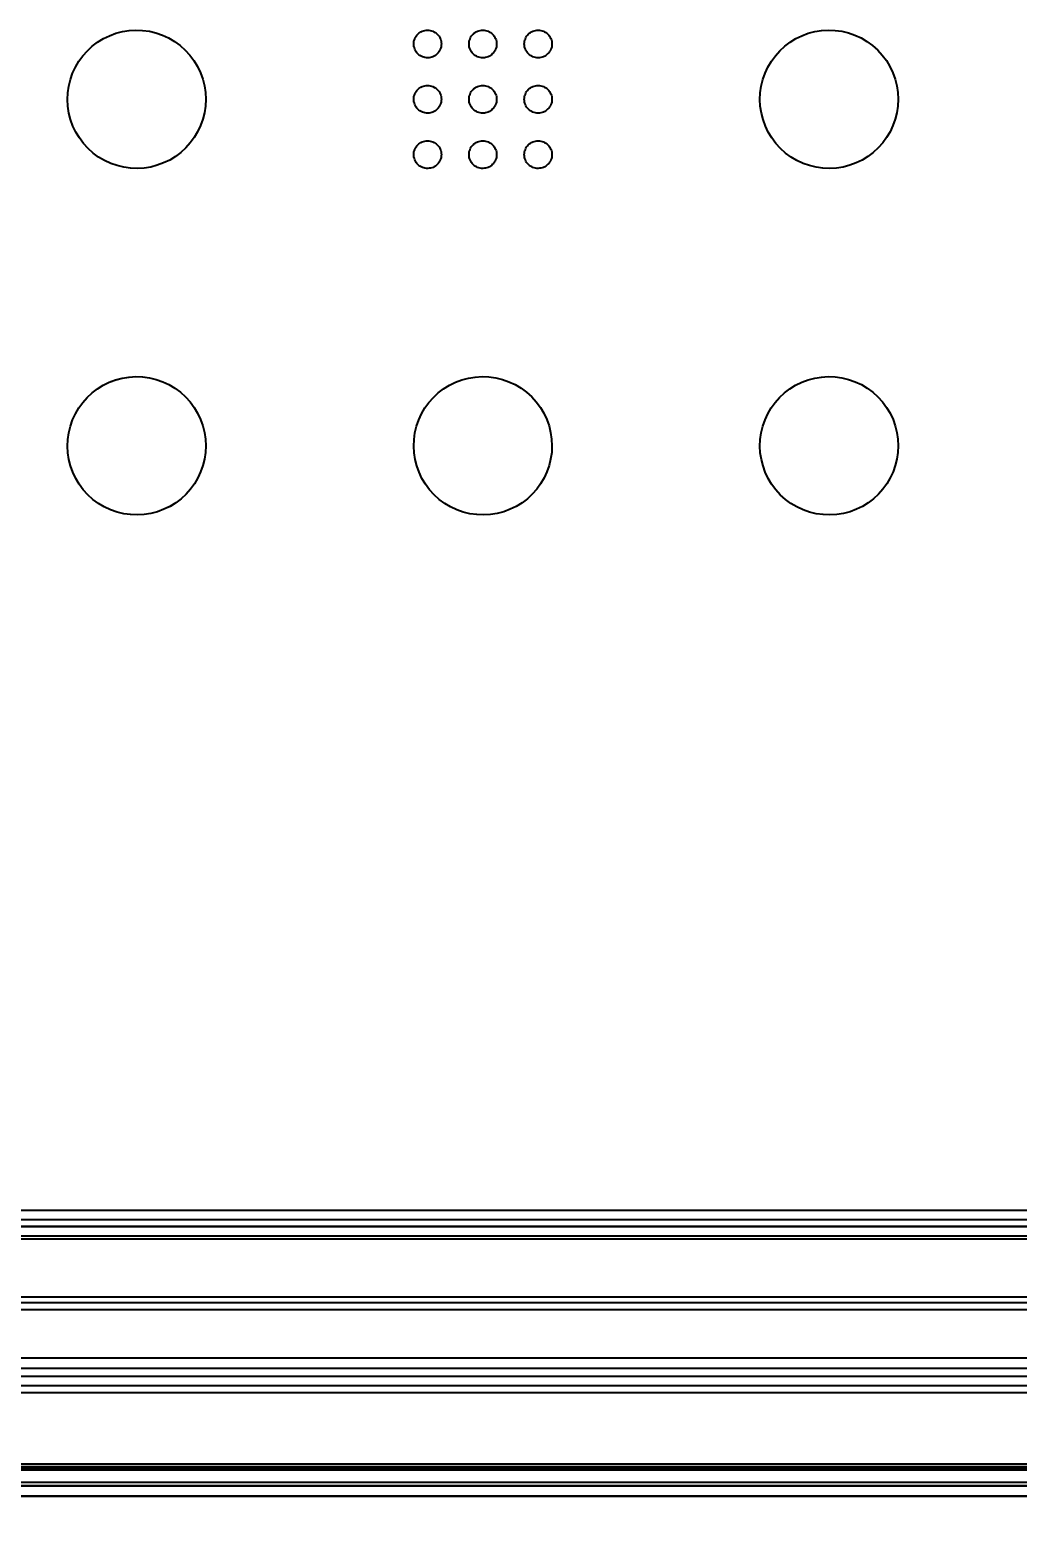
# Model space of a CAD drawing. Header units: millimetres. Extents: x 10366 to 13995, y 24552 to 29685.
# Drawn here: x 11551.2 to 11694.1, y 26738.8 to 26956.5 of the extents above; entities that cross this region are included whole.
import ezdxf

# ---------------------------------------------------------------- set-up
doc = ezdxf.new("R2010")
doc.units = ezdxf.units.MM
doc.header["$LTSCALE"] = 3
doc.layers.add('Default', color=7, linetype='Continuous')
doc.layers.add('Hidden_lines', color=7, linetype='Continuous')
doc.styles.get("Standard").update_dxf_attribs({"font": 'arial.ttf'})
doc.dimstyles.new('MATEUSZ', dxfattribs={"dimtxt": 35, "dimasz": 16, "dimexe": 0.18, "dimexo": 0.0625, "dimgap": 0.09, "dimtad": 0, "dimdec": 0, "dimdsep": 46, "dimtxsty": 'Standard', "dimblk": 'DOT', "dimcen": 0.09, "dimse1": 1, "dimse2": 1, "dimadec": 0, "dimazin": 0, "dimtfac": 1, "dimtdec": 0, "dimtofl": 0, "dimtmove": 0, "dimatfit": 3, "dimfxl": 1, "dimtolj": 1, "dimtzin": 0, "dimlwd": 9, "dimlwe": 9, "dimarcsym": 0})

# ---------------------------------------------------------------- blocks, each defined once
blk = doc.blocks.new('_Dot')
at = {"color": 0, "linetype": 'ByBlock', "lineweight": -2}
blk.add_line((-0.5, 0), (-1, 0), dxfattribs=at)
at = {"color": 0, "linetype": 'ByBlock', "const_width": 0.5}
blk.add_lwpolyline([(-0.25, 0, 1), (0.25, 0, 1)], format="xyb", close=True, dxfattribs=at)
blk = doc.blocks.new('*D13')
at = {"color": 0, "lineweight": 9, "transparency": 16777216}
for p, q in [((11432.28, 26645.5), (11602.11, 26645.5)), ((11850.75, 26645.5), (11680.91, 26645.5))]:
    blk.add_line(p, q, dxfattribs=at)
at = {"layer": 'Defpoints', "color": 0, "transparency": 16777216}
for p in [(11416.28, 26748.5), (11866.75, 26748.52), (11866.75, 26645.5)]:
    blk.add_point(p, dxfattribs=at)
at = {"color": 0, "lineweight": 9, "transparency": 16777216, "xscale": 16, "yscale": 16, "zscale": 16, "rotation": 180}
blk.add_blockref('_Dot', (11416.28, 26645.5), dxfattribs=at)
at = {"color": 0, "lineweight": 9, "transparency": 16777216, "xscale": 16, "yscale": 16, "zscale": 16}
blk.add_blockref('_Dot', (11866.75, 26645.5), dxfattribs=at)
at = {"color": 0, "transparency": 16777216, "insert": (11641.51, 26645.5), "char_height": 35, "attachment_point": 5}
blk.add_mtext('\\A1;450', dxfattribs=at)

msp = doc.modelspace()

# ---------------------------------------------------------------- linework, layer by layer
at = {"layer": 'Default'}
for p, q in [((11416.75, 26746.52), (11866.75, 26746.52)), ((11837.29, 26744.51), (11445.27, 26744.51)), ((11445.27, 26744.51), (11837.28, 26744.51)), ((11467.72, 26744.51), (11862.28, 26744.51))]:
    msp.add_line(p, q, dxfattribs=at)
for points in [[(11576.62, 26946.47, 0), (11576.57, 26945.49, 0), (11576.42, 26944.53, 0), (11576.19, 26943.58, 0), (11575.86, 26942.66, 0), (11575.44, 26941.78, 0), (11574.95, 26940.94, 0), (11574.37, 26940.16, 0), (11573.72, 26939.44, 0), (11573.01, 26938.78, 0), (11572.23, 26938.2, 0), (11571.4, 26937.69, 0), (11570.52, 26937.27, 0), (11569.6, 26936.93, 0), (11568.66, 26936.68, 0), (11567.69, 26936.53, 0), (11566.71, 26936.47, 0), (11565.73, 26936.51, 0), (11564.75, 26936.65, 0), (11563.8, 26936.88, 0), (11562.87, 26937.2, 0), (11561.97, 26937.62, 0), (11561.12, 26938.12, 0), (11560.32, 26938.7, 0), (11559.59, 26939.36, 0), (11558.92, 26940.09, 0), (11558.33, 26940.88, 0), (11557.82, 26941.72, 0), (11557.39, 26942.61, 0), (11557.06, 26943.53, 0), (11556.81, 26944.49, 0), (11556.67, 26945.46, 0), (11556.62, 26946.44, 0), (11556.66, 26947.42, 0), (11556.8, 26948.39, 0), (11557.03, 26949.34, 0), (11557.36, 26950.26, 0), (11557.77, 26951.14, 0), (11558.27, 26951.98, 0), (11558.84, 26952.76, 0), (11559.49, 26953.49, 0), (11560.2, 26954.15, 0), (11560.98, 26954.73, 0), (11561.81, 26955.24, 0), (11562.69, 26955.67, 0), (11563.6, 26956.01, 0), (11564.55, 26956.26, 0), (11565.52, 26956.41, 0), (11566.5, 26956.47, 0), (11567.48, 26956.44, 0), (11568.46, 26956.3, 0), (11569.42, 26956.07, 0), (11570.35, 26955.75, 0), (11571.25, 26955.34, 0), (11572.1, 26954.83, 0), (11572.9, 26954.25, 0), (11573.64, 26953.59, 0), (11574.31, 26952.86, 0), (11574.91, 26952.06, 0), (11575.42, 26951.22, 0), (11575.85, 26950.32, 0), (11576.18, 26949.39, 0), (11576.42, 26948.43, 0), (11576.57, 26947.46, 0)], [(11610.71, 26954.47, 0), (11610.7, 26954.28, 0), (11610.67, 26954.08, 0), (11610.63, 26953.89, 0), (11610.56, 26953.71, 0), (11610.48, 26953.53, 0), (11610.38, 26953.37, 0), (11610.26, 26953.21, 0), (11610.13, 26953.07, 0), (11609.99, 26952.94, 0), (11609.84, 26952.82, 0), (11609.67, 26952.72, 0), (11609.49, 26952.63, 0), (11609.31, 26952.57, 0), (11609.12, 26952.52, 0), (11608.93, 26952.49, 0), (11608.73, 26952.47, 0), (11608.54, 26952.48, 0), (11608.34, 26952.51, 0), (11608.15, 26952.55, 0), (11607.96, 26952.62, 0), (11607.78, 26952.7, 0), (11607.61, 26952.8, 0), (11607.46, 26952.92, 0), (11607.31, 26953.05, 0), (11607.17, 26953.2, 0), (11607.06, 26953.35, 0), (11606.95, 26953.52, 0), (11606.87, 26953.7, 0), (11606.8, 26953.89, 0), (11606.75, 26954.08, 0), (11606.72, 26954.27, 0), (11606.71, 26954.47, 0), (11606.72, 26954.66, 0), (11606.75, 26954.86, 0), (11606.8, 26955.05, 0), (11606.86, 26955.23, 0), (11606.94, 26955.41, 0), (11607.04, 26955.58, 0), (11607.16, 26955.73, 0), (11607.29, 26955.88, 0), (11607.43, 26956.01, 0), (11607.59, 26956.13, 0), (11607.76, 26956.23, 0), (11607.93, 26956.32, 0), (11608.12, 26956.38, 0), (11608.31, 26956.43, 0), (11608.5, 26956.46, 0), (11608.7, 26956.47, 0), (11608.89, 26956.47, 0), (11609.09, 26956.44, 0), (11609.28, 26956.39, 0), (11609.47, 26956.33, 0), (11609.64, 26956.24, 0), (11609.81, 26956.14, 0), (11609.97, 26956.03, 0), (11610.12, 26955.89, 0), (11610.25, 26955.75, 0), (11610.37, 26955.59, 0), (11610.47, 26955.42, 0), (11610.56, 26955.24, 0), (11610.63, 26955.06, 0), (11610.67, 26954.86, 0), (11610.7, 26954.67, 0)], [(11618.71, 26954.47, 0), (11618.7, 26954.28, 0), (11618.67, 26954.08, 0), (11618.63, 26953.89, 0), (11618.56, 26953.71, 0), (11618.48, 26953.53, 0), (11618.38, 26953.37, 0), (11618.26, 26953.21, 0), (11618.13, 26953.07, 0), (11617.99, 26952.94, 0), (11617.84, 26952.82, 0), (11617.67, 26952.72, 0), (11617.49, 26952.63, 0), (11617.31, 26952.57, 0), (11617.12, 26952.52, 0), (11616.93, 26952.49, 0), (11616.73, 26952.47, 0), (11616.54, 26952.48, 0), (11616.34, 26952.51, 0), (11616.15, 26952.55, 0), (11615.96, 26952.62, 0), (11615.78, 26952.7, 0), (11615.61, 26952.8, 0), (11615.46, 26952.92, 0), (11615.31, 26953.05, 0), (11615.17, 26953.2, 0), (11615.06, 26953.35, 0), (11614.95, 26953.52, 0), (11614.87, 26953.7, 0), (11614.8, 26953.89, 0), (11614.75, 26954.08, 0), (11614.72, 26954.27, 0), (11614.71, 26954.47, 0), (11614.72, 26954.66, 0), (11614.75, 26954.86, 0), (11614.8, 26955.05, 0), (11614.86, 26955.23, 0), (11614.94, 26955.41, 0), (11615.04, 26955.58, 0), (11615.16, 26955.73, 0), (11615.29, 26955.88, 0), (11615.43, 26956.01, 0), (11615.59, 26956.13, 0), (11615.76, 26956.23, 0), (11615.93, 26956.32, 0), (11616.12, 26956.38, 0), (11616.31, 26956.43, 0), (11616.5, 26956.46, 0), (11616.7, 26956.47, 0), (11616.89, 26956.47, 0), (11617.09, 26956.44, 0), (11617.28, 26956.39, 0), (11617.47, 26956.33, 0), (11617.64, 26956.24, 0), (11617.81, 26956.14, 0), (11617.97, 26956.03, 0), (11618.12, 26955.89, 0), (11618.25, 26955.75, 0), (11618.37, 26955.59, 0), (11618.47, 26955.42, 0), (11618.56, 26955.24, 0), (11618.63, 26955.06, 0), (11618.67, 26954.86, 0), (11618.7, 26954.67, 0)], [(11626.71, 26954.47, 0), (11626.7, 26954.28, 0), (11626.67, 26954.08, 0), (11626.63, 26953.89, 0), (11626.56, 26953.71, 0), (11626.48, 26953.53, 0), (11626.38, 26953.37, 0), (11626.26, 26953.21, 0), (11626.13, 26953.07, 0), (11625.99, 26952.94, 0), (11625.84, 26952.82, 0), (11625.67, 26952.72, 0), (11625.49, 26952.63, 0), (11625.31, 26952.57, 0), (11625.12, 26952.52, 0), (11624.93, 26952.49, 0), (11624.73, 26952.47, 0), (11624.54, 26952.48, 0), (11624.34, 26952.51, 0), (11624.15, 26952.55, 0), (11623.96, 26952.62, 0), (11623.78, 26952.7, 0), (11623.61, 26952.8, 0), (11623.46, 26952.92, 0), (11623.31, 26953.05, 0), (11623.17, 26953.2, 0), (11623.06, 26953.35, 0), (11622.95, 26953.52, 0), (11622.87, 26953.7, 0), (11622.8, 26953.89, 0), (11622.75, 26954.08, 0), (11622.72, 26954.27, 0), (11622.71, 26954.47, 0), (11622.72, 26954.66, 0), (11622.75, 26954.86, 0), (11622.8, 26955.05, 0), (11622.86, 26955.23, 0), (11622.94, 26955.41, 0), (11623.04, 26955.58, 0), (11623.16, 26955.73, 0), (11623.29, 26955.88, 0), (11623.43, 26956.01, 0), (11623.59, 26956.13, 0), (11623.76, 26956.23, 0), (11623.93, 26956.32, 0), (11624.12, 26956.38, 0), (11624.31, 26956.43, 0), (11624.5, 26956.46, 0), (11624.7, 26956.47, 0), (11624.89, 26956.47, 0), (11625.09, 26956.44, 0), (11625.28, 26956.39, 0), (11625.47, 26956.33, 0), (11625.64, 26956.24, 0), (11625.81, 26956.14, 0), (11625.97, 26956.03, 0), (11626.12, 26955.89, 0), (11626.25, 26955.75, 0), (11626.37, 26955.59, 0), (11626.47, 26955.42, 0), (11626.56, 26955.24, 0), (11626.63, 26955.06, 0), (11626.67, 26954.86, 0), (11626.7, 26954.67, 0)], [(11676.81, 26946.47, 0), (11676.76, 26945.49, 0), (11676.62, 26944.53, 0), (11676.38, 26943.58, 0), (11676.05, 26942.66, 0), (11675.64, 26941.78, 0), (11675.14, 26940.94, 0), (11674.57, 26940.16, 0), (11673.92, 26939.44, 0), (11673.2, 26938.78, 0), (11672.42, 26938.2, 0), (11671.59, 26937.69, 0), (11670.71, 26937.27, 0), (11669.8, 26936.93, 0), (11668.85, 26936.68, 0), (11667.88, 26936.53, 0), (11666.9, 26936.47, 0), (11665.92, 26936.51, 0), (11664.95, 26936.65, 0), (11663.99, 26936.88, 0), (11663.06, 26937.2, 0), (11662.16, 26937.62, 0), (11661.31, 26938.12, 0), (11660.52, 26938.7, 0), (11659.78, 26939.36, 0), (11659.11, 26940.09, 0), (11658.52, 26940.88, 0), (11658.01, 26941.72, 0), (11657.59, 26942.61, 0), (11657.25, 26943.53, 0), (11657.01, 26944.49, 0), (11656.86, 26945.46, 0), (11656.81, 26946.44, 0), (11656.85, 26947.42, 0), (11656.99, 26948.39, 0), (11657.23, 26949.34, 0), (11657.55, 26950.26, 0), (11657.97, 26951.14, 0), (11658.46, 26951.98, 0), (11659.04, 26952.76, 0), (11659.68, 26953.49, 0), (11660.4, 26954.15, 0), (11661.17, 26954.73, 0), (11662.01, 26955.24, 0), (11662.88, 26955.67, 0), (11663.8, 26956.01, 0), (11664.74, 26956.26, 0), (11665.71, 26956.41, 0), (11666.69, 26956.47, 0), (11667.67, 26956.44, 0), (11668.65, 26956.3, 0), (11669.61, 26956.07, 0), (11670.54, 26955.75, 0), (11671.44, 26955.34, 0), (11672.29, 26954.83, 0), (11673.1, 26954.25, 0), (11673.84, 26953.59, 0), (11674.51, 26952.86, 0), (11675.1, 26952.06, 0), (11675.61, 26951.22, 0), (11676.04, 26950.32, 0), (11676.37, 26949.39, 0), (11676.62, 26948.43, 0), (11676.76, 26947.46, 0)], [(11610.71, 26946.47, 0), (11610.7, 26946.28, 0), (11610.67, 26946.08, 0), (11610.63, 26945.89, 0), (11610.56, 26945.71, 0), (11610.48, 26945.53, 0), (11610.38, 26945.37, 0), (11610.26, 26945.21, 0), (11610.13, 26945.07, 0), (11609.99, 26944.94, 0), (11609.84, 26944.82, 0), (11609.67, 26944.72, 0), (11609.49, 26944.63, 0), (11609.31, 26944.57, 0), (11609.12, 26944.52, 0), (11608.93, 26944.49, 0), (11608.73, 26944.47, 0), (11608.54, 26944.48, 0), (11608.34, 26944.51, 0), (11608.15, 26944.55, 0), (11607.96, 26944.62, 0), (11607.78, 26944.7, 0), (11607.61, 26944.8, 0), (11607.45, 26944.92, 0), (11607.31, 26945.05, 0), (11607.17, 26945.2, 0), (11607.05, 26945.35, 0), (11606.95, 26945.52, 0), (11606.87, 26945.7, 0), (11606.8, 26945.89, 0), (11606.75, 26946.08, 0), (11606.72, 26946.27, 0), (11606.71, 26946.47, 0), (11606.72, 26946.66, 0), (11606.75, 26946.86, 0), (11606.8, 26947.05, 0), (11606.86, 26947.23, 0), (11606.94, 26947.41, 0), (11607.04, 26947.58, 0), (11607.16, 26947.73, 0), (11607.29, 26947.88, 0), (11607.43, 26948.01, 0), (11607.59, 26948.13, 0), (11607.76, 26948.23, 0), (11607.93, 26948.32, 0), (11608.12, 26948.38, 0), (11608.31, 26948.43, 0), (11608.5, 26948.46, 0), (11608.7, 26948.47, 0), (11608.89, 26948.47, 0), (11609.09, 26948.44, 0), (11609.28, 26948.39, 0), (11609.47, 26948.33, 0), (11609.65, 26948.24, 0), (11609.82, 26948.14, 0), (11609.97, 26948.03, 0), (11610.12, 26947.89, 0), (11610.25, 26947.75, 0), (11610.37, 26947.59, 0), (11610.47, 26947.42, 0), (11610.56, 26947.24, 0), (11610.63, 26947.06, 0), (11610.67, 26946.86, 0), (11610.7, 26946.67, 0)], [(11610.71, 26946.47, 0), (11610.7, 26946.28, 0), (11610.67, 26946.08, 0), (11610.63, 26945.89, 0), (11610.56, 26945.71, 0), (11610.48, 26945.53, 0), (11610.38, 26945.37, 0), (11610.26, 26945.21, 0), (11610.13, 26945.07, 0), (11609.99, 26944.94, 0), (11609.84, 26944.82, 0), (11609.67, 26944.72, 0), (11609.49, 26944.63, 0), (11609.31, 26944.57, 0), (11609.12, 26944.52, 0), (11608.93, 26944.49, 0), (11608.73, 26944.47, 0), (11608.54, 26944.48, 0), (11608.34, 26944.51, 0), (11608.15, 26944.55, 0), (11607.96, 26944.62, 0), (11607.78, 26944.7, 0), (11607.61, 26944.8, 0), (11607.45, 26944.92, 0), (11607.31, 26945.05, 0), (11607.17, 26945.2, 0), (11607.05, 26945.35, 0), (11606.95, 26945.52, 0), (11606.87, 26945.7, 0), (11606.8, 26945.89, 0), (11606.75, 26946.08, 0), (11606.72, 26946.27, 0), (11606.71, 26946.47, 0), (11606.72, 26946.66, 0), (11606.75, 26946.86, 0), (11606.8, 26947.05, 0), (11606.86, 26947.23, 0), (11606.94, 26947.41, 0), (11607.04, 26947.58, 0), (11607.16, 26947.73, 0), (11607.29, 26947.88, 0), (11607.43, 26948.01, 0), (11607.59, 26948.13, 0), (11607.76, 26948.23, 0), (11607.93, 26948.32, 0), (11608.12, 26948.38, 0), (11608.31, 26948.43, 0), (11608.5, 26948.46, 0), (11608.7, 26948.47, 0), (11608.89, 26948.47, 0), (11609.09, 26948.44, 0), (11609.28, 26948.39, 0), (11609.47, 26948.33, 0), (11609.64, 26948.24, 0), (11609.81, 26948.14, 0), (11609.97, 26948.03, 0), (11610.12, 26947.89, 0), (11610.25, 26947.75, 0), (11610.37, 26947.59, 0), (11610.47, 26947.42, 0), (11610.56, 26947.24, 0), (11610.63, 26947.06, 0), (11610.67, 26946.86, 0), (11610.7, 26946.67, 0)], [(11618.71, 26946.47, 0), (11618.7, 26946.28, 0), (11618.67, 26946.08, 0), (11618.63, 26945.89, 0), (11618.56, 26945.71, 0), (11618.48, 26945.53, 0), (11618.38, 26945.37, 0), (11618.26, 26945.21, 0), (11618.13, 26945.07, 0), (11617.99, 26944.94, 0), (11617.84, 26944.82, 0), (11617.67, 26944.72, 0), (11617.49, 26944.63, 0), (11617.31, 26944.57, 0), (11617.12, 26944.52, 0), (11616.93, 26944.49, 0), (11616.73, 26944.47, 0), (11616.54, 26944.48, 0), (11616.34, 26944.51, 0), (11616.15, 26944.55, 0), (11615.96, 26944.62, 0), (11615.78, 26944.7, 0), (11615.61, 26944.8, 0), (11615.45, 26944.92, 0), (11615.31, 26945.05, 0), (11615.17, 26945.2, 0), (11615.05, 26945.35, 0), (11614.95, 26945.52, 0), (11614.87, 26945.7, 0), (11614.8, 26945.89, 0), (11614.75, 26946.08, 0), (11614.72, 26946.27, 0), (11614.71, 26946.47, 0), (11614.72, 26946.66, 0), (11614.75, 26946.86, 0), (11614.8, 26947.05, 0), (11614.86, 26947.23, 0), (11614.94, 26947.41, 0), (11615.04, 26947.58, 0), (11615.16, 26947.73, 0), (11615.29, 26947.88, 0), (11615.43, 26948.01, 0), (11615.59, 26948.13, 0), (11615.76, 26948.23, 0), (11615.93, 26948.32, 0), (11616.12, 26948.38, 0), (11616.31, 26948.43, 0), (11616.5, 26948.46, 0), (11616.7, 26948.47, 0), (11616.89, 26948.47, 0), (11617.09, 26948.44, 0), (11617.28, 26948.39, 0), (11617.47, 26948.33, 0), (11617.64, 26948.24, 0), (11617.81, 26948.14, 0), (11617.97, 26948.03, 0), (11618.12, 26947.89, 0), (11618.25, 26947.75, 0), (11618.37, 26947.59, 0), (11618.47, 26947.42, 0), (11618.56, 26947.24, 0), (11618.63, 26947.06, 0), (11618.67, 26946.86, 0), (11618.7, 26946.67, 0)], [(11626.71, 26946.47, 0), (11626.7, 26946.28, 0), (11626.67, 26946.08, 0), (11626.63, 26945.89, 0), (11626.56, 26945.71, 0), (11626.48, 26945.53, 0), (11626.38, 26945.37, 0), (11626.26, 26945.21, 0), (11626.13, 26945.07, 0), (11625.99, 26944.94, 0), (11625.84, 26944.82, 0), (11625.67, 26944.72, 0), (11625.49, 26944.63, 0), (11625.31, 26944.57, 0), (11625.12, 26944.52, 0), (11624.93, 26944.49, 0), (11624.73, 26944.47, 0), (11624.54, 26944.48, 0), (11624.34, 26944.51, 0), (11624.15, 26944.55, 0), (11623.96, 26944.62, 0), (11623.78, 26944.7, 0), (11623.61, 26944.8, 0), (11623.45, 26944.92, 0), (11623.31, 26945.05, 0), (11623.17, 26945.2, 0), (11623.05, 26945.35, 0), (11622.95, 26945.52, 0), (11622.87, 26945.7, 0), (11622.8, 26945.89, 0), (11622.75, 26946.08, 0), (11622.72, 26946.27, 0), (11622.71, 26946.47, 0), (11622.72, 26946.66, 0), (11622.75, 26946.86, 0), (11622.8, 26947.05, 0), (11622.86, 26947.23, 0), (11622.94, 26947.41, 0), (11623.04, 26947.58, 0), (11623.16, 26947.73, 0), (11623.29, 26947.88, 0), (11623.43, 26948.01, 0), (11623.59, 26948.13, 0), (11623.76, 26948.23, 0), (11623.93, 26948.32, 0), (11624.12, 26948.38, 0), (11624.31, 26948.43, 0), (11624.5, 26948.46, 0), (11624.7, 26948.47, 0), (11624.89, 26948.47, 0), (11625.09, 26948.44, 0), (11625.28, 26948.39, 0), (11625.47, 26948.33, 0), (11625.64, 26948.24, 0), (11625.81, 26948.14, 0), (11625.97, 26948.03, 0), (11626.12, 26947.89, 0), (11626.25, 26947.75, 0), (11626.37, 26947.59, 0), (11626.47, 26947.42, 0), (11626.56, 26947.24, 0), (11626.63, 26947.06, 0), (11626.67, 26946.86, 0), (11626.7, 26946.67, 0)], [(11610.71, 26938.47, 0), (11610.7, 26938.28, 0), (11610.67, 26938.08, 0), (11610.63, 26937.89, 0), (11610.56, 26937.71, 0), (11610.48, 26937.54, 0), (11610.38, 26937.37, 0), (11610.26, 26937.21, 0), (11610.13, 26937.07, 0), (11609.99, 26936.94, 0), (11609.84, 26936.82, 0), (11609.67, 26936.72, 0), (11609.5, 26936.63, 0), (11609.31, 26936.57, 0), (11609.12, 26936.52, 0), (11608.93, 26936.49, 0), (11608.73, 26936.47, 0), (11608.54, 26936.48, 0), (11608.34, 26936.51, 0), (11608.15, 26936.55, 0), (11607.96, 26936.62, 0), (11607.78, 26936.7, 0), (11607.61, 26936.8, 0), (11607.45, 26936.92, 0), (11607.31, 26937.05, 0), (11607.17, 26937.2, 0), (11607.05, 26937.35, 0), (11606.95, 26937.52, 0), (11606.87, 26937.7, 0), (11606.8, 26937.89, 0), (11606.75, 26938.08, 0), (11606.72, 26938.27, 0), (11606.71, 26938.47, 0), (11606.72, 26938.66, 0), (11606.75, 26938.86, 0), (11606.8, 26939.05, 0), (11606.86, 26939.23, 0), (11606.94, 26939.41, 0), (11607.04, 26939.58, 0), (11607.16, 26939.73, 0), (11607.29, 26939.88, 0), (11607.43, 26940.01, 0), (11607.59, 26940.13, 0), (11607.76, 26940.23, 0), (11607.93, 26940.32, 0), (11608.12, 26940.38, 0), (11608.31, 26940.43, 0), (11608.5, 26940.46, 0), (11608.7, 26940.47, 0), (11608.89, 26940.47, 0), (11609.09, 26940.44, 0), (11609.28, 26940.39, 0), (11609.47, 26940.33, 0), (11609.65, 26940.24, 0), (11609.82, 26940.14, 0), (11609.97, 26940.02, 0), (11610.12, 26939.89, 0), (11610.25, 26939.75, 0), (11610.37, 26939.59, 0), (11610.47, 26939.42, 0), (11610.56, 26939.24, 0), (11610.63, 26939.05, 0), (11610.67, 26938.86, 0), (11610.7, 26938.67, 0)], [(11618.71, 26938.47, 0), (11618.7, 26938.28, 0), (11618.67, 26938.08, 0), (11618.63, 26937.89, 0), (11618.56, 26937.71, 0), (11618.48, 26937.54, 0), (11618.38, 26937.37, 0), (11618.26, 26937.21, 0), (11618.13, 26937.07, 0), (11617.99, 26936.94, 0), (11617.84, 26936.82, 0), (11617.67, 26936.72, 0), (11617.5, 26936.63, 0), (11617.31, 26936.57, 0), (11617.12, 26936.52, 0), (11616.93, 26936.49, 0), (11616.73, 26936.47, 0), (11616.54, 26936.48, 0), (11616.34, 26936.51, 0), (11616.15, 26936.55, 0), (11615.96, 26936.62, 0), (11615.78, 26936.7, 0), (11615.61, 26936.8, 0), (11615.45, 26936.92, 0), (11615.31, 26937.05, 0), (11615.17, 26937.2, 0), (11615.05, 26937.35, 0), (11614.95, 26937.52, 0), (11614.87, 26937.7, 0), (11614.8, 26937.89, 0), (11614.75, 26938.08, 0), (11614.72, 26938.27, 0), (11614.71, 26938.47, 0), (11614.72, 26938.66, 0), (11614.75, 26938.86, 0), (11614.8, 26939.05, 0), (11614.86, 26939.23, 0), (11614.94, 26939.41, 0), (11615.04, 26939.58, 0), (11615.16, 26939.73, 0), (11615.29, 26939.88, 0), (11615.43, 26940.01, 0), (11615.59, 26940.13, 0), (11615.76, 26940.23, 0), (11615.93, 26940.32, 0), (11616.12, 26940.38, 0), (11616.31, 26940.43, 0), (11616.5, 26940.46, 0), (11616.7, 26940.47, 0), (11616.89, 26940.47, 0), (11617.09, 26940.44, 0), (11617.28, 26940.39, 0), (11617.47, 26940.33, 0), (11617.65, 26940.24, 0), (11617.82, 26940.14, 0), (11617.97, 26940.02, 0), (11618.12, 26939.89, 0), (11618.25, 26939.75, 0), (11618.37, 26939.59, 0), (11618.47, 26939.42, 0), (11618.56, 26939.24, 0), (11618.63, 26939.05, 0), (11618.67, 26938.86, 0), (11618.7, 26938.67, 0)], [(11626.71, 26938.47, 0), (11626.7, 26938.28, 0), (11626.67, 26938.08, 0), (11626.63, 26937.89, 0), (11626.56, 26937.71, 0), (11626.48, 26937.54, 0), (11626.38, 26937.37, 0), (11626.26, 26937.21, 0), (11626.13, 26937.07, 0), (11625.99, 26936.94, 0), (11625.84, 26936.82, 0), (11625.67, 26936.72, 0), (11625.5, 26936.63, 0), (11625.31, 26936.57, 0), (11625.12, 26936.52, 0), (11624.93, 26936.49, 0), (11624.73, 26936.47, 0), (11624.54, 26936.48, 0), (11624.34, 26936.51, 0), (11624.15, 26936.55, 0), (11623.96, 26936.62, 0), (11623.78, 26936.7, 0), (11623.61, 26936.8, 0), (11623.45, 26936.92, 0), (11623.31, 26937.05, 0), (11623.17, 26937.2, 0), (11623.05, 26937.35, 0), (11622.95, 26937.52, 0), (11622.87, 26937.7, 0), (11622.8, 26937.89, 0), (11622.75, 26938.08, 0), (11622.72, 26938.27, 0), (11622.71, 26938.47, 0), (11622.72, 26938.66, 0), (11622.75, 26938.86, 0), (11622.8, 26939.05, 0), (11622.86, 26939.23, 0), (11622.94, 26939.41, 0), (11623.04, 26939.58, 0), (11623.16, 26939.73, 0), (11623.29, 26939.88, 0), (11623.43, 26940.01, 0), (11623.59, 26940.13, 0), (11623.76, 26940.23, 0), (11623.93, 26940.32, 0), (11624.12, 26940.38, 0), (11624.31, 26940.43, 0), (11624.5, 26940.46, 0), (11624.7, 26940.47, 0), (11624.89, 26940.47, 0), (11625.09, 26940.44, 0), (11625.28, 26940.39, 0), (11625.47, 26940.33, 0), (11625.65, 26940.24, 0), (11625.82, 26940.14, 0), (11625.97, 26940.02, 0), (11626.12, 26939.89, 0), (11626.25, 26939.75, 0), (11626.37, 26939.59, 0), (11626.47, 26939.42, 0), (11626.56, 26939.24, 0), (11626.63, 26939.05, 0), (11626.67, 26938.86, 0), (11626.7, 26938.67, 0)], [(11576.62, 26896.38, 0), (11576.57, 26895.41, 0), (11576.43, 26894.45, 0), (11576.2, 26893.51, 0), (11575.88, 26892.6, 0), (11575.47, 26891.73, 0), (11574.98, 26890.89, 0), (11574.41, 26890.11, 0), (11573.77, 26889.38, 0), (11573.05, 26888.72, 0), (11572.28, 26888.13, 0), (11571.44, 26887.62, 0), (11570.56, 26887.19, 0), (11569.64, 26886.85, 0), (11568.69, 26886.59, 0), (11567.71, 26886.44, 0), (11566.72, 26886.38, 0), (11565.73, 26886.42, 0), (11564.75, 26886.55, 0), (11563.78, 26886.79, 0), (11562.84, 26887.12, 0), (11561.94, 26887.54, 0), (11561.09, 26888.04, 0), (11560.29, 26888.63, 0), (11559.56, 26889.29, 0), (11558.89, 26890.02, 0), (11558.31, 26890.81, 0), (11557.8, 26891.65, 0), (11557.38, 26892.54, 0), (11557.05, 26893.46, 0), (11556.81, 26894.4, 0), (11556.67, 26895.36, 0), (11556.62, 26896.34, 0), (11556.66, 26897.3, 0), (11556.8, 26898.27, 0), (11557.03, 26899.21, 0), (11557.34, 26900.12, 0), (11557.75, 26901, 0), (11558.24, 26901.84, 0), (11558.81, 26902.63, 0), (11559.46, 26903.36, 0), (11560.17, 26904.02, 0), (11560.95, 26904.62, 0), (11561.78, 26905.13, 0), (11562.66, 26905.56, 0), (11563.59, 26905.91, 0), (11564.54, 26906.16, 0), (11565.52, 26906.32, 0), (11566.51, 26906.38, 0), (11567.5, 26906.34, 0), (11568.48, 26906.2, 0), (11569.45, 26905.97, 0), (11570.39, 26905.64, 0), (11571.29, 26905.22, 0), (11572.15, 26904.71, 0), (11572.95, 26904.12, 0), (11573.68, 26903.45, 0), (11574.35, 26902.71, 0), (11574.94, 26901.92, 0), (11575.44, 26901.07, 0), (11575.86, 26900.18, 0), (11576.19, 26899.26, 0), (11576.43, 26898.31, 0), (11576.57, 26897.35, 0)], [(11576.62, 26896.38, 0), (11576.57, 26895.41, 0), (11576.43, 26894.45, 0), (11576.2, 26893.51, 0), (11575.88, 26892.6, 0), (11575.47, 26891.73, 0), (11574.98, 26890.89, 0), (11574.41, 26890.11, 0), (11573.77, 26889.39, 0), (11573.05, 26888.72, 0), (11572.28, 26888.14, 0), (11571.45, 26887.62, 0), (11570.57, 26887.19, 0), (11569.65, 26886.85, 0), (11568.69, 26886.6, 0), (11567.72, 26886.44, 0), (11566.73, 26886.38, 0), (11565.74, 26886.42, 0), (11564.75, 26886.55, 0), (11563.78, 26886.79, 0), (11562.85, 26887.11, 0), (11561.94, 26887.53, 0), (11561.09, 26888.04, 0), (11560.29, 26888.63, 0), (11559.56, 26889.29, 0), (11558.9, 26890.02, 0), (11558.31, 26890.81, 0), (11557.8, 26891.65, 0), (11557.38, 26892.54, 0), (11557.05, 26893.46, 0), (11556.81, 26894.4, 0), (11556.67, 26895.36, 0), (11556.62, 26896.34, 0), (11556.66, 26897.3, 0), (11556.8, 26898.27, 0), (11557.03, 26899.21, 0), (11557.34, 26900.12, 0), (11557.75, 26901, 0), (11558.24, 26901.84, 0), (11558.81, 26902.63, 0), (11559.46, 26903.36, 0), (11560.17, 26904.02, 0), (11560.95, 26904.61, 0), (11561.78, 26905.13, 0), (11562.66, 26905.56, 0), (11563.58, 26905.91, 0), (11564.54, 26906.16, 0), (11565.51, 26906.32, 0), (11566.5, 26906.38, 0), (11567.49, 26906.34, 0), (11568.48, 26906.2, 0), (11569.45, 26905.97, 0), (11570.39, 26905.64, 0), (11571.29, 26905.22, 0), (11572.15, 26904.71, 0), (11572.95, 26904.12, 0), (11573.68, 26903.45, 0), (11574.35, 26902.72, 0), (11574.94, 26901.92, 0), (11575.44, 26901.07, 0), (11575.86, 26900.19, 0), (11576.19, 26899.26, 0), (11576.43, 26898.31, 0), (11576.57, 26897.35, 0)], [(11626.71, 26896.38, 0), (11626.67, 26895.41, 0), (11626.52, 26894.45, 0), (11626.29, 26893.51, 0), (11625.97, 26892.6, 0), (11625.57, 26891.73, 0), (11625.07, 26890.89, 0), (11624.51, 26890.11, 0), (11623.86, 26889.39, 0), (11623.15, 26888.72, 0), (11622.38, 26888.14, 0), (11621.54, 26887.62, 0), (11620.67, 26887.19, 0), (11619.74, 26886.85, 0), (11618.79, 26886.6, 0), (11617.81, 26886.44, 0), (11616.82, 26886.38, 0), (11615.83, 26886.42, 0), (11614.85, 26886.55, 0), (11613.88, 26886.79, 0), (11612.94, 26887.11, 0), (11612.04, 26887.53, 0), (11611.19, 26888.04, 0), (11610.39, 26888.63, 0), (11609.66, 26889.29, 0), (11608.99, 26890.02, 0), (11608.41, 26890.81, 0), (11607.9, 26891.65, 0), (11607.48, 26892.54, 0), (11607.15, 26893.46, 0), (11606.91, 26894.4, 0), (11606.76, 26895.36, 0), (11606.71, 26896.34, 0), (11606.76, 26897.3, 0), (11606.89, 26898.27, 0), (11607.12, 26899.21, 0), (11607.44, 26900.12, 0), (11607.85, 26901, 0), (11608.34, 26901.84, 0), (11608.91, 26902.63, 0), (11609.55, 26903.36, 0), (11610.27, 26904.02, 0), (11611.04, 26904.61, 0), (11611.88, 26905.13, 0), (11612.76, 26905.56, 0), (11613.68, 26905.91, 0), (11614.63, 26906.16, 0), (11615.61, 26906.32, 0), (11616.6, 26906.38, 0), (11617.59, 26906.34, 0), (11618.58, 26906.2, 0), (11619.54, 26905.97, 0), (11620.48, 26905.64, 0), (11621.39, 26905.22, 0), (11622.24, 26904.71, 0), (11623.04, 26904.12, 0), (11623.78, 26903.45, 0), (11624.45, 26902.72, 0), (11625.03, 26901.92, 0), (11625.54, 26901.07, 0), (11625.96, 26900.19, 0), (11626.29, 26899.26, 0), (11626.52, 26898.31, 0), (11626.66, 26897.35, 0)], [(11676.81, 26896.38, 0), (11676.76, 26895.41, 0), (11676.62, 26894.45, 0), (11676.39, 26893.51, 0), (11676.07, 26892.6, 0), (11675.66, 26891.73, 0), (11675.17, 26890.89, 0), (11674.6, 26890.11, 0), (11673.96, 26889.39, 0), (11673.25, 26888.72, 0), (11672.47, 26888.14, 0), (11671.64, 26887.62, 0), (11670.76, 26887.19, 0), (11669.84, 26886.85, 0), (11668.89, 26886.6, 0), (11667.91, 26886.44, 0), (11666.92, 26886.38, 0), (11665.93, 26886.42, 0), (11664.94, 26886.55, 0), (11663.98, 26886.79, 0), (11663.04, 26887.11, 0), (11662.14, 26887.53, 0), (11661.29, 26888.04, 0), (11660.49, 26888.63, 0), (11659.75, 26889.29, 0), (11659.09, 26890.02, 0), (11658.5, 26890.81, 0), (11658, 26891.65, 0), (11657.58, 26892.54, 0), (11657.25, 26893.46, 0), (11657.01, 26894.4, 0), (11656.86, 26895.36, 0), (11656.81, 26896.34, 0), (11656.85, 26897.3, 0), (11656.99, 26898.27, 0), (11657.22, 26899.21, 0), (11657.54, 26900.12, 0), (11657.94, 26901, 0), (11658.43, 26901.84, 0), (11659, 26902.63, 0), (11659.65, 26903.36, 0), (11660.36, 26904.02, 0), (11661.14, 26904.61, 0), (11661.97, 26905.13, 0), (11662.85, 26905.56, 0), (11663.78, 26905.91, 0), (11664.73, 26906.16, 0), (11665.71, 26906.32, 0), (11666.7, 26906.38, 0), (11667.69, 26906.34, 0), (11668.67, 26906.2, 0), (11669.64, 26905.97, 0), (11670.58, 26905.64, 0), (11671.48, 26905.22, 0), (11672.34, 26904.71, 0), (11673.14, 26904.12, 0), (11673.87, 26903.45, 0), (11674.54, 26902.72, 0), (11675.13, 26901.92, 0), (11675.64, 26901.07, 0), (11676.06, 26900.19, 0), (11676.38, 26899.26, 0), (11676.62, 26898.31, 0), (11676.76, 26897.35, 0)]]:
    msp.add_polyline3d(points, close=True, dxfattribs=at)
at = {"layer": 'Hidden_lines'}
for p, q in [((11458.43, 26784.52), (11825.07, 26784.52)), ((11459.11, 26785.88), (11824.39, 26785.88)), ((11459.11, 26784.52), (11824.39, 26784.52)), ((11458.43, 26783.52), (11825.07, 26783.52)), ((11824.39, 26783.52), (11459.11, 26783.52)), ((11458.43, 26782.16), (11825.07, 26782.16)), ((11794, 26781.66), (11488.56, 26781.66)), ((11850.27, 26773.29), (11432.29, 26773.29)), ((11456.75, 26771.52), (11826.75, 26771.52)), ((11457.75, 26772.52), (11825.75, 26772.52)), ((11445.27, 26764.51), (11837.28, 26764.51)), ((11445.27, 26763.01), (11837.28, 26763.01)), ((11432.29, 26760.52), (11850.27, 26760.52)), ((11445.27, 26760.52), (11837.28, 26760.52)), ((11458.43, 26761.88), (11825.07, 26761.88)), ((11458.43, 26759.52), (11825.07, 26759.52)), ((11416.75, 26748.52), (11866.75, 26748.52)), ((11850.27, 26748.29), (11432.29, 26748.29)), ((11486.28, 26749.17), (11796.28, 26749.17)), ((11486.28, 26748.82), (11796.28, 26748.82)), ((11420.27, 26746.01), (11862.28, 26746.01)), ((11837.29, 26746.01), (11445.27, 26746.01)), ((11445.27, 26746.01), (11837.28, 26746.01))]:
    msp.add_line(p, q, dxfattribs=at)

# ---------------------------------------------------------------- dimensions: what is measured, and where the dimension line sits
dim = msp.add_linear_dim(base=(11866.75, 26645.5), p1=(11416.28, 26748.5), p2=(11866.75, 26748.52), dimstyle='MATEUSZ')
dim.commit()
dim.dimension.update_dxf_attribs({"geometry": '*D13', "text_midpoint": (11641.51, 26645.5)})

doc.saveas('drawing.dxf')
